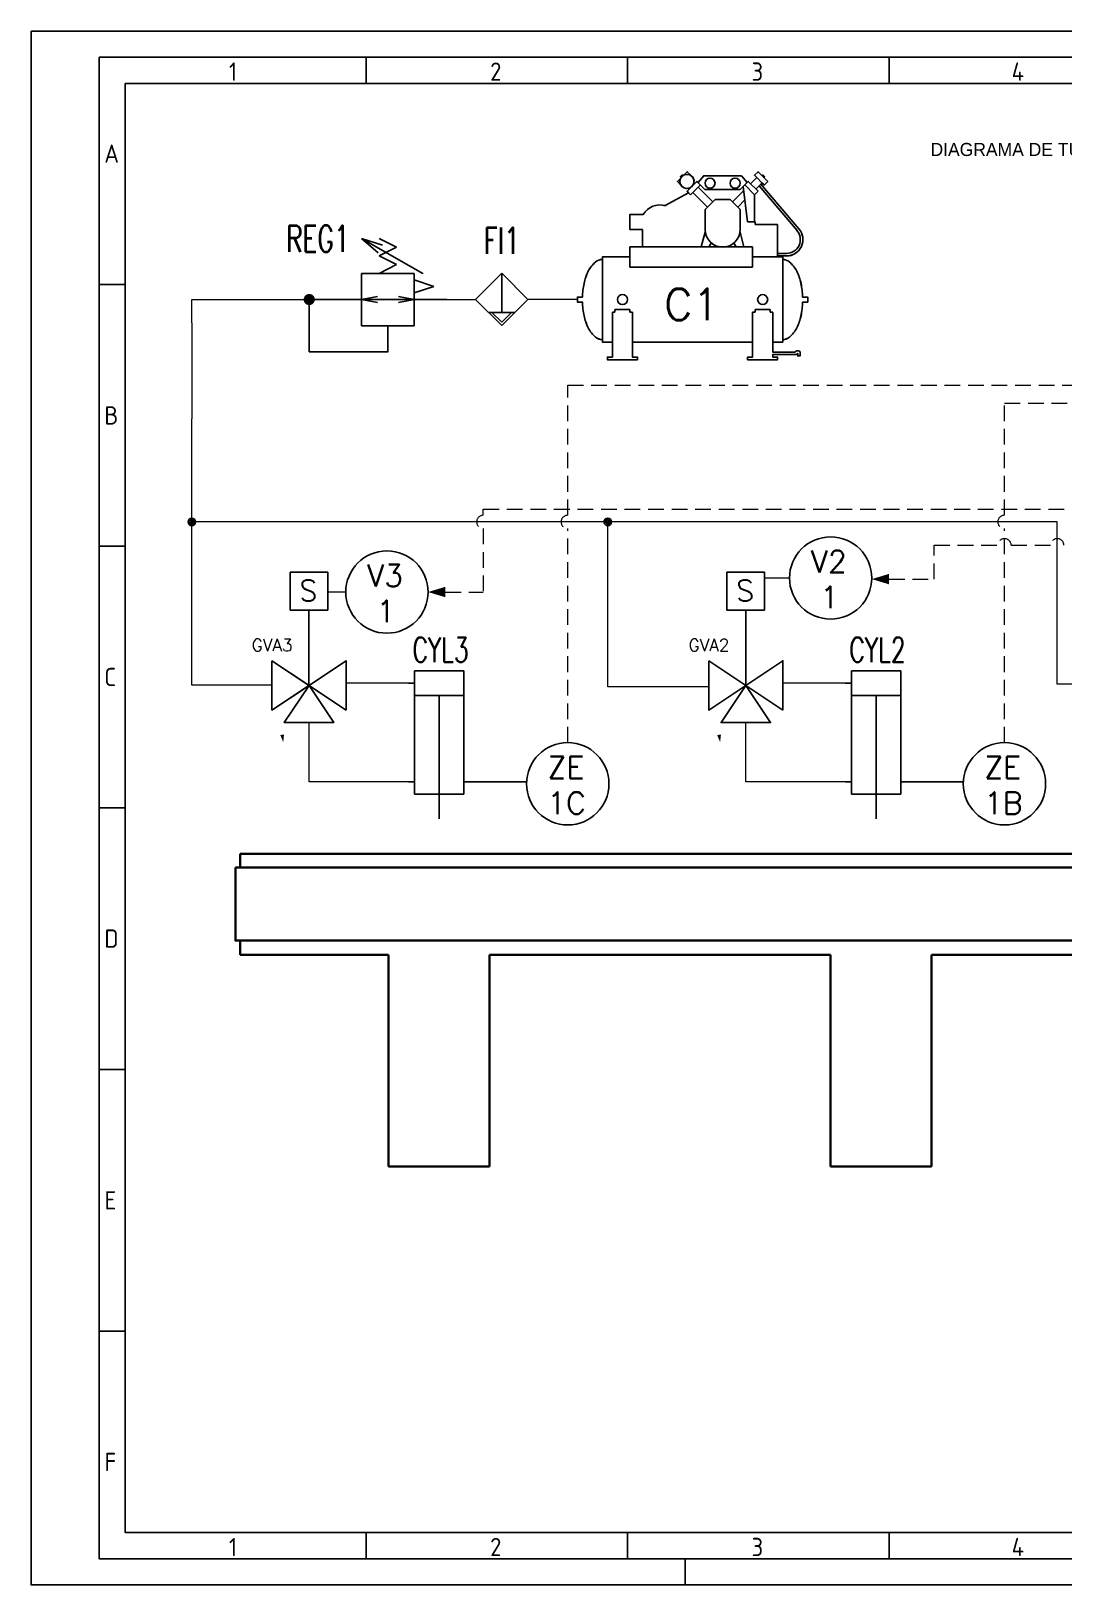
# Model space of a CAD drawing. Header units: millimetres. Extents: x 0 to 420, y 0 to 297.
# Drawn here: x 0 to 197.4, y 0 to 297 of the extents above; entities that cross this region are included whole.
import ezdxf
from ezdxf.enums import TextEntityAlignment as Align

# ---------------------------------------------------------------- set-up
doc = ezdxf.new("R2010")
doc.units = ezdxf.units.MM
doc.header["$LTSCALE"] = 6
doc.linetypes.add('DASHED', pattern=[0.75, 0.5, -0.25])
for name, color, linetype in [('035', 5, 'Continuous'), ('07', 7, 'Continuous'), ('MISC', 2, 'Continuous'), ('RED_2.5mm^2', 1, 'Continuous'), ('SYMS', 7, 'Continuous'), ('TAGS', 51, 'Continuous')]:
    doc.layers.add(name, color=color, linetype=linetype)
for name, color, linetype, lineweight in [('SEÑAL ELECTRICA', 3, 'DASHED', 0), ('SEÑAL ELECTRICA OUT', 1, 'DASHED', 0), ('SEÑAL NEUMATICA', 5, 'Pneumatic Binary', 5)]:
    doc.layers.add(name, color=color, linetype=linetype, lineweight=lineweight)
doc.styles.add('ISO Proportional', font='isocp.shx')
doc.styles.add('WD', font='romans.shx')
doc.linetypes.add('Pneumatic Binary', pattern='A,0.25,[130,ltypeshp.shx,S=0.1,R=-45,X=0,Y=0],0.04,[130,ltypeshp.shx,S=0.1,R=55,X=0,Y=0],0.04,[130,ltypeshp.shx,S=0.1,R=-45,X=0,Y=0],1', length=1.33)
doc.linetypes.add('Pneumatic Signal', pattern='A,0.25,[130,ltypeshp.shx,S=0.1,R=-30,X=0,Y=0],0.04,[130,ltypeshp.shx,S=0.1,R=-30,X=0,Y=0],1', length=1.29)

# ---------------------------------------------------------------- blocks, each defined once
blk = doc.blocks.new('DIN_border_a3')
at = {"layer": '035'}
for p, q in [((64, 292), (64, 287)), ((114, 292), (114, 287)), ((164, 292), (164, 287)), ((17.97, 248.58), (12.98, 248.58)), ((17.98, 198.54), (13, 198.54)), ((17.98, 148.54), (13, 148.54)), ((17.98, 98.54), (13, 98.54)), ((18, 48.5), (13.02, 48.5)), ((64, 10), (64, 5)), ((114, 10), (114, 5)), ((164, 10), (164, 5)), ((125, 0), (125, 5))]:
    blk.add_line(p, q, dxfattribs=at)
for points in [[(0, 297), (420, 297), (420, 0), (0, 0)], [(18, 287), (410, 287), (410, 10), (18, 10)]]:
    blk.add_lwpolyline(points, close=True, dxfattribs=at)
at = {"layer": '07'}
blk.add_lwpolyline([(13, 292), (415, 292), (415, 5), (13, 5)], close=True, dxfattribs=at)
at = {"layer": '035', "style": 'ISO Proportional'}
for s, p in [('1', (37.81, 287.5)), ('2', (87.73, 287.5)), ('3', (137.68, 287.5)), ('4', (187.38, 287.5)), ('A', (13.98, 271.83)), ('B', (14, 221.79)), ('C', (14, 171.79)), ('D', (14, 121.79)), ('E', (14.02, 71.75)), ('F', (14.02, 21.75)), ('1', (37.81, 5.5)), ('2', (87.73, 5.5)), ('3', (137.68, 5.5)), ('4', (187.38, 5.5))]:
    blk.add_text(s, height=3.5, dxfattribs=at).set_placement(p)
blk = doc.blocks.new('VGVA1_3WAY_VALVE1')
at = {"ltscale": 3.2258}
for p, q in [((-0.25, 0.375), (0.25, -0.375)), ((-0.25, -0.375), (0.25, 0.375)), ((0.25, 0.375), (-0.25, 0.375)), ((0.375, 0.25), (0, 0)), ((0.375, 0.25), (0.375, -0.25)), ((0.375, -0.25), (0, 0)), ((0.25, -0.375), (-0.25, -0.375))]:
    blk.add_line(p, q, dxfattribs=at)
at = {"ltscale": 25.4, "flags": 128}
for points in [[(0.25, 0.375), (0, 0), (-0.25, 0.375)], [(0, 0), (0.375, 0.25), (0.375, -0.25)], [(-0.25, -0.375), (0, 0), (0.25, -0.375)]]:
    blk.add_lwpolyline(points, close=True, dxfattribs=at)
at = {"style": 'WD', "flags": 1}
for tag, p in [('INST', (-0.349, 0.777)), ('LOC', (-0.349, 0.581)), ('TAG1', (-0.349, 0.375))]:
    blk.add_attdef(tag, text='', height=0.125, dxfattribs=at).set_placement(p, align=Align.RIGHT)
at = {"style": 'WD'}
for tag, p, height in [('X2TERM04', (0, 0.375), 0.005), ('TERM04', (0.02, 0.388), 0.0625), ('X4TERM03', (0, 0), 0.005), ('X1TERM02', (0.375, 0), 0.005), ('TERM02', (0.406, 0.036), 0.0625), ('RATING1', (0.395, -0.159), 0.125), ('DESC1', (0.395, -0.375), 0.125), ('X8TERM01', (0, -0.375), 0.005), ('TERM01', (0.029, -0.455), 0.0625), ('DESC2', (0.395, -0.559), 0.125), ('DESC3', (0.395, -0.749), 0.125), ('WDTAGALT', (0.395, -0.935), 0.125)]:
    blk.add_attdef(tag, p, '', height=height, dxfattribs=at)
blk.add_attdef('XREF', text='', height=0.0625, rotation=0.0625, dxfattribs=at).set_placement((0.507, 0.365), align=Align.TOP_CENTER)
blk.add_attdef('TERM03', text='', height=0.0625, dxfattribs=at).set_placement((-0.085, 0.02), align=Align.RIGHT)
at = {"style": 'WD', "flags": 1}
for tag, p in [('FAMILY', (-0.284, -0.163)), ('WDTYPE', (-0.277, -0.103)), ('CAT', (-0.284, -0.207)), ('MFG', (-0.283, -0.238)), ('ASSYCODE', (-0.254, -0.268))]:
    blk.add_attdef(tag, text='', height=0.01, dxfattribs=at).set_placement(p, align=Align.CENTER)
blk = doc.blocks.new('VAC1_SOLENOID')
for p, q in [((-0.75, -0.125), (-0.75, 0.125)), ((-0.75, 0.125), (-0.5, 0.125)), ((-0.5, -0.125), (-0.5, 0.125)), ((-0.5, -0.125), (-0.75, -0.125))]:
    blk.add_line(p, q)
at = {"ltscale": 3.2258}
blk.add_line((0, 0), (-0.5, 0), dxfattribs=at)
at = {"style": 'WD'}
for tag, height, p in [('INST', 0.125, (-0.84, 0.553)), ('LOC', 0.125, (-0.835, 0.368)), ('TAG1', 0.125, (-0.835, 0.17)), ('TERM03', 0.0625, (-0.769, 0.009))]:
    blk.add_attdef(tag, text='', height=height, dxfattribs=at).set_placement(p, align=Align.RIGHT)
for tag, p, height in [('TERM02', (-0.628, 0.134), 0.0625), ('X2TERM02', (-0.625, 0.125), 0.005), ('X4TERM03', (-0.75, 0), 0.005), ('DESC1', (-0.431, -0.209), 0.125), ('X8TERM01', (-0.625, -0.125), 0.005), ('TERM01', (-0.624, -0.201), 0.0625), ('DESC2', (-0.431, -0.393), 0.125), ('DESC3', (-0.431, -0.583), 0.125), ('RATING1', (-0.431, -0.761), 0.125), ('WDTAGALT', (-0.421, -0.949), 0.125)]:
    blk.add_attdef(tag, p, '', height=height, dxfattribs=at)
blk.add_attdef('XREF', text='', height=0.0625, rotation=0.0625, dxfattribs=at).set_placement((-0.999, 0.095), align=Align.TOP_CENTER)
blk.add_attdef('TEXT', text='', height=0.0625, dxfattribs=at).set_placement((-0.624, -0.004), align=Align.MIDDLE_CENTER)
at = {"style": 'WD', "flags": 1}
for tag, p in [('WDTYPE', (-0.828, -0.053)), ('FAMILY', (-0.831, -0.09)), ('CAT', (-0.831, -0.134)), ('MFG', (-0.829, -0.166)), ('ASSYCODE', (-0.801, -0.195))]:
    blk.add_attdef(tag, text='', height=0.01, dxfattribs=at).set_placement(p, align=Align.CENTER)
blk = doc.blocks.new('VCY1_CYL_RETRACT')
for p, q in [((0.5625, 0.2812), (-0.0625, 0.2812)), ((-0.0625, 0.2812), (-0.0625, 0.0312)), ((0.0625, 0.2812), (0.0625, 0.0312)), ((0.5625, 0.0312), (0.5625, 0.2812)), ((0.0625, 0.1562), (0.6875, 0.1562)), ((-0.0625, 0.0312), (0.5625, 0.0312)), ((0, 0.0312), (0, 0)), ((0.5, 0.0312), (0.5, 0))]:
    blk.add_line(p, q)
at = {"style": 'WD', "width": 0.7}
for tag, p in [('INST', (0.25, 0.6562)), ('LOC', (0.25, 0.5)), ('TAG1', (0.25, 0.3438))]:
    blk.add_attdef(tag, text='', height=0.125, dxfattribs=at).set_placement(p, align=Align.CENTER)
for tag, p in [('DESC1', (-0.125, 0.1562)), ('DESC2', (-0.125, 0)), ('DESC3', (-0.125, -0.1562)), ('WDTAGALT', (-0.125, -0.3125))]:
    blk.add_attdef(tag, text='', height=0.125, dxfattribs=at).set_placement(p, align=Align.RIGHT)
at = {"style": 'WD'}
for tag, p, height, flags in [('WDBLKNAM', (0.3428, 0.2812), 0.01, 9), ('FAMILY', (0.3497, 0.2685), 0.01, 9), ('X8TERM01', (0, 0), 0.005, 1), ('WDTYPE', (0.0625, 0.0625), 0.01, 1), ('X8TERM02', (0.5, 0), 0.005, 1)]:
    blk.add_attdef(tag, p, '', height=height, dxfattribs=dict(at, flags=flags))
blk.add_attdef('XREF', (0.6562, 0.2188), '', height=0.0625, dxfattribs=at)
at = {"linetype": 'Continuous', "style": 'WD', "flags": 9}
for tag, p in [('ASSYCODE', (0.375, 0.1875)), ('MFG', (0.3728, 0.2049)), ('CAT', (0.3748, 0.2243))]:
    blk.add_attdef(tag, text='', height=0.01, dxfattribs=at).set_placement(p, align=Align.CENTER)
at = {"style": 'WD', "width": 0.7}
for tag, p, height in [('RATING1', (0.6875, 0), 0.125), ('TERM01', (0.0312, -0.0938), 0.0625), ('TERM02', (0.5312, -0.0938), 0.0625)]:
    blk.add_attdef(tag, p, '', height=height, dxfattribs=at)
blk = doc.blocks.new('VC1_AIR_COMPRESSOR')
at = {"ltscale": 3.2258}
for p, q in [((-0.031, -0.063), (-0.031, 0)), ((-0.031, 0), (0.032, 0)), ((0.032, 0), (0.032, -0.063)), ((0.532, -0.313), (-0.531, -0.313)), ((-0.531, -0.313), (-0.531, -0.656)), ((0.532, -0.438), (0.532, -0.313)), ((0.751, -0.375), (0.719, -0.375)), ((0.719, -0.375), (0.719, -0.438)), ((0.751, -0.75), (0.751, -0.375)), ((0.157, -0.469), (0.126, -0.469)), ((0.126, -0.469), (0.126, -0.656)), ((0.719, -0.438), (0.157, -0.438)), ((0.157, -0.438), (0.157, -0.469)), ((-0.874, -0.656), (-1.062, -0.656)), ((-1.062, -0.656), (-1.062, -0.822)), ((-0.874, -0.813), (-0.874, -0.656)), ((-0.406, -0.656), (-0.656, -0.656)), ((-0.656, -0.656), (-0.656, -2.188)), ((-0.406, -2.188), (-0.406, -0.656)), ((0.126, -0.656), (0.157, -0.656)), ((0.157, -0.656), (0.157, -0.688)), ((0.157, -0.688), (0.719, -0.688)), ((0.532, -2.188), (0.532, -0.688)), ((0.719, -0.688), (0.719, -0.75)), ((0.719, -0.75), (0.751, -0.75)), ((-0.656, -0.813), (-0.874, -0.813)), ((-1.172, -1.098), (-1.333, -1.388)), ((-1.553, -1.328), (-1.596, -1.371)), ((-1.534, -1.287), (-1.556, -1.309)), ((-1.556, -1.309), (-1.545, -1.32)), ((-1.523, -1.298), (-1.534, -1.287)), ((-1.473, -1.248), (-1.516, -1.291)), ((-1.428, -1.292), (-1.473, -1.248)), ((-1.43, -1.293), (-1.428, -1.292)), ((-1.596, -1.371), (-1.551, -1.415)), ((-1.551, -1.415), (-1.55, -1.414)), ((-1.546, -1.578), (-1.46, -1.506)), ((-1.474, -1.492), (-1.351, -1.369)), ((-1.374, -1.592), (-1.474, -1.492)), ((-1.446, -1.464), (-1.455, -1.454)), ((-1.307, -1.413), (-1.43, -1.536)), ((-1.22, -1.689), (-1.402, -1.508)), ((-1.379, -1.397), (-1.389, -1.388)), ((-1.351, -1.369), (-1.307, -1.413)), ((-1.154, -1.623), (-1.335, -1.442)), ((-0.843, -1.594), (-0.656, -1.547)), ((-1.546, -2.047), (-1.546, -1.578)), ((-1.374, -2.033), (-1.374, -1.592)), ((-1.124, -1.594), (-1.249, -1.719)), ((-1.249, -1.719), (-1.249, -1.906)), ((-0.874, -1.594), (-1.124, -1.594)), ((-0.703, -1.672), (-0.656, -1.641)), ((-1.22, -1.936), (-1.361, -2.077)), ((-1.249, -1.906), (-1.124, -2.031)), ((-1.46, -2.119), (-1.546, -2.047)), ((-1.474, -2.133), (-1.374, -2.033)), ((-1.351, -2.256), (-1.474, -2.133)), ((-1.43, -2.089), (-1.307, -2.212)), ((-0.968, -2.125), (-1.412, -2.071)), ((-1.154, -2.002), (-1.243, -2.091)), ((-1.124, -2.031), (-0.874, -2.031)), ((-0.968, -2.219), (-0.968, -2.125)), ((-0.843, -2.031), (-0.656, -2.078)), ((-0.703, -1.953), (-0.656, -1.984)), ((0.751, -2.125), (0.719, -2.125)), ((0.719, -2.125), (0.719, -2.188)), ((-1.596, -2.255), (-1.551, -2.21)), ((-1.473, -2.377), (-1.596, -2.255)), ((-1.556, -2.316), (-1.545, -2.305)), ((-1.534, -2.338), (-1.556, -2.316)), ((-1.551, -2.21), (-1.428, -2.333)), ((-1.523, -2.327), (-1.534, -2.338)), ((-1.446, -2.161), (-1.523, -2.239)), ((-1.379, -2.228), (-1.457, -2.305)), ((-1.442, -2.29), (-0.883, -2.766)), ((-1.42, -2.268), (-0.862, -2.742)), ((-1.307, -2.212), (-1.351, -2.256)), ((-1.307, -2.212), (-0.968, -2.212)), ((-0.937, -2.219), (-0.968, -2.219)), ((-0.937, -2.5), (-0.937, -2.219)), ((-0.656, -2.188), (-0.406, -2.188)), ((-0.531, -2.188), (-0.531, -2.563)), ((0.157, -2.219), (0.126, -2.219)), ((0.126, -2.219), (0.126, -2.406)), ((0.719, -2.188), (0.157, -2.188)), ((0.157, -2.188), (0.157, -2.219)), ((-1.428, -2.333), (-1.473, -2.377)), ((-0.531, -2.5), (-0.937, -2.5)), ((-0.575, -2.609), (-0.575, -2.5)), ((-0.544, -2.609), (-0.544, -2.5)), ((0.126, -2.406), (0.157, -2.406)), ((0.157, -2.406), (0.157, -2.438)), ((0.157, -2.438), (0.657, -2.438)), ((0.532, -2.563), (0.532, -2.438)), ((0.657, -2.438), (0.657, -2.719)), ((0.688, -2.734), (0.688, -2.438)), ((0.688, -2.438), (0.719, -2.438)), ((0.719, -2.438), (0.719, -2.5)), ((0.719, -2.5), (0.751, -2.5)), ((-0.531, -2.563), (0.532, -2.563)), ((-0.031, -2.812), (-0.031, -2.875)), ((-0.031, -2.875), (0.032, -2.875)), ((0.032, -2.875), (0.032, -2.812)), ((0.657, -2.781), (0.704, -2.781)), ((0.672, -2.75), (0.688, -2.734)), ((0.704, -2.75), (0.672, -2.75)), ((0.704, -2.781), (0.704, -2.75))]:
    blk.add_line(p, q, dxfattribs=at)
at = {"ltscale": 25.4, "flags": 128}
blk.add_lwpolyline([(-0.202, -0.083, 0.064948), (-0.353, -0.136, 0.104203), (-0.469, -0.228, 0.174705), (-0.499, -0.313), (-0.531, -0.313), (-0.531, -0.656), (-0.656, -0.656), (-0.656, -0.813), (-0.874, -0.813), (-0.874, -0.656), (-1.062, -0.656), (-1.062, -0.822, 0.339438), (-1.172, -1.098), (-1.333, -1.388), (-1.351, -1.369), (-1.379, -1.397), (-1.389, -1.388, 0.324447), (-1.43, -1.293), (-1.428, -1.292), (-1.473, -1.248), (-1.523, -1.298), (-1.534, -1.287), (-1.556, -1.309), (-1.545, -1.32), (-1.596, -1.371), (-1.551, -1.415), (-1.55, -1.414, 0.324447), (-1.455, -1.454), (-1.446, -1.464), (-1.474, -1.492), (-1.46, -1.506), (-1.546, -1.578), (-1.546, -2.047), (-1.46, -2.119), (-1.474, -2.133), (-1.446, -2.161), (-1.523, -2.239), (-1.551, -2.21), (-1.596, -2.255), (-1.545, -2.305), (-1.556, -2.316), (-1.534, -2.338), (-1.523, -2.327), (-1.473, -2.377), (-1.428, -2.333), (-1.457, -2.305), (-1.442, -2.29), (-0.883, -2.766, 0.639378), (-0.544, -2.609), (-0.544, -2.5), (-0.531, -2.5), (-0.531, -2.563), (-0.499, -2.563, 0.174705), (-0.469, -2.647, 0.104203), (-0.353, -2.739, 0.064948), (-0.202, -2.792, 0.043245), (-0.031, -2.812), (-0.031, -2.875), (0.032, -2.875), (0.032, -2.812, 0.043245), (0.203, -2.792, 0.064948), (0.354, -2.739, 0.104203), (0.47, -2.647, 0.174705), (0.501, -2.563), (0.532, -2.563), (0.532, -2.438), (0.657, -2.438), (0.657, -2.719, 0.168649), (0.651, -2.721, 0.105215), (0.645, -2.728, 0.067398), (0.642, -2.737, 0.053549), (0.64, -2.75, 0.053549), (0.642, -2.763, 0.067398), (0.645, -2.772, 0.105215), (0.651, -2.779, 0.168649), (0.657, -2.781), (0.704, -2.781), (0.704, -2.75), (0.672, -2.75), (0.688, -2.734), (0.688, -2.438), (0.719, -2.438), (0.719, -2.5), (0.751, -2.5), (0.751, -2.125), (0.719, -2.125), (0.719, -2.188), (0.532, -2.188), (0.532, -0.688), (0.719, -0.688), (0.719, -0.75), (0.751, -0.75), (0.751, -0.375), (0.719, -0.375), (0.719, -0.438), (0.532, -0.438), (0.532, -0.313), (0.501, -0.313, 0.174705), (0.47, -0.228, 0.104203), (0.354, -0.136, 0.064948), (0.203, -0.083, 0.043245), (0.032, -0.063), (0.032, 0), (-0.031, 0), (-0.031, -0.063, 0.043245)], format="xyb", close=True, dxfattribs=at)
at = {"ltscale": 3.2258}
for centre, radius in [((0.001, -0.563), 0.0625), ((-1.475, -1.368), 0.0879), ((-1.453, -1.656), 0.0625), ((-1.453, -1.969), 0.0625), ((0.001, -2.313), 0.0625)]:
    blk.add_circle(centre, radius, dxfattribs=at)
for centre, radius, start, end in [((-0.192, -0.457), 0.359, 116.5651, 140.3607), ((-0.076, -0.69), 0.619, 101.7009, 116.5651), ((0.001, -1.06), 0.997, 91.796, 101.7009), ((0.001, -1.06), 0.997, 78.2991, 88.204), ((0.077, -0.69), 0.619, 63.4349, 78.2991), ((0.194, -0.457), 0.359, 39.6393, 63.4349), ((-0.367, -0.313), 0.133, 140.3607, 180), ((0.368, -0.313), 0.133, 0, 39.6393), ((-0.937, -1.031), 0.244, 120.807, 195.8036), ((-0.874, -1.813), 0.219, 270, 90), ((-0.749, -2.609), 0.206, 229.6241, 0), ((-0.749, -2.609), 0.174, 229.6241, 360), ((-0.367, -2.563), 0.133, 180, 219.6393), ((-0.192, -2.418), 0.359, 219.6393, 243.4349), ((0.194, -2.418), 0.359, 296.5651, 320.3607), ((0.368, -2.563), 0.133, 320.3607, 0), ((-0.076, -2.185), 0.619, 243.4349, 258.2991), ((0.001, -1.815), 0.997, 258.2991, 268.204), ((0.001, -1.815), 0.997, 271.796, 281.7009), ((0.077, -2.185), 0.619, 281.7009, 296.5651), ((0.7, -2.75), 0.0594, 167.7393, 180), ((0.7, -2.75), 0.0594, 180, 192.2607), ((0.679, -2.745), 0.0376, 152.3162, 167.7393), ((0.679, -2.755), 0.0376, 192.2607, 207.6838), ((0.665, -2.738), 0.0225, 128.2912, 152.3162), ((0.665, -2.762), 0.0225, 207.6838, 231.7088), ((0.657, -2.728), 0.00906, 90, 128.2912), ((0.657, -2.772), 0.00906, 231.7088, 270)]:
    blk.add_arc(centre, radius, start, end, dxfattribs=at)
at = {"style": 'WD'}
for tag, p, height in [('X2TERM02', (0, 0), 0.005), ('TERM02', (0.005, 0.003), 0.0625), ('RATING1', (0.639, -1.128), 0.125), ('DESC1', (0.639, -1.344), 0.125), ('DESC2', (0.639, -1.528), 0.125), ('DESC3', (0.639, -1.718), 0.125), ('WDTAGALT', (0.657, -1.903), 0.125), ('X8TERM01', (0.001, -2.875), 0.005), ('TERM01', (0.006, -2.946), 0.0625)]:
    blk.add_attdef(tag, p, '', height=height, dxfattribs=at)
blk.add_attdef('XREF', (0.599, -0.224), '', height=0.0625, rotation=0.0625, dxfattribs=at)
for tag, p in [('LOC', (0.054, -1.461)), ('INST', (0.078, -1.3)), ('TAG1', (0.072, -1.67))]:
    blk.add_attdef(tag, text='', height=0.125, dxfattribs=at).set_placement(p, align=Align.CENTER)
at = {"style": 'WD', "flags": 1}
for tag, p in [('WDTYPE', (0.262, -2.143)), ('FAMILY', (0.396, -2.039)), ('CAT', (0.393, -2.07)), ('MFG', (0.395, -2.106)), ('ASSYCODE', (0.423, -2.141))]:
    blk.add_attdef(tag, text='', height=0.01, dxfattribs=at).set_placement(p, align=Align.CENTER)
blk = doc.blocks.new('HVL1_AIR_PRESS_REG')
for p, q in [((0.2395, 0.2507), (0.323, 0.2922)), ((0.323, 0.2086), (0.2395, 0.2507)), ((0.4066, 0.2922), (0.3077, 0.2591)), ((0.4066, 0.2922), (0.3279, 0.2238)), ((0.2395, 0.1671), (0.323, 0.2086)), ((0.323, 0.125), (0.2395, 0.1671)), ((0.1562, 0.0938), (0.0625, 0.0625)), ((0.4066, 0.125), (0.1559, 0.125)), ((0.1559, 0.125), (0.1559, -0.125)), ((0.1559, 0.1016), (0.1559, 0.018)), ((0.4066, -0.125), (0.4066, 0.125)), ((0, 0), (0.1671, 0)), ((0.0625, 0.0625), (0.1562, 0.0312)), ((0.1559, 0), (0.2309, 0.0149)), ((0.1559, 0), (0.2309, -0.0149)), ((0.4066, 0), (0.3316, 0.0149)), ((0.4066, 0), (0.3316, -0.0149)), ((0.4062, 0), (0.6569, 0)), ((0.1559, -0.125), (0.4066, -0.125))]:
    blk.add_line(p, q)
at = {"linetype": 'DASHED'}
for p, q in [((0.6569, -0.2507), (0.6569, 0)), ((0.2809, -0.125), (0.2809, -0.2507)), ((0.2806, -0.2507), (0.6569, -0.2507))]:
    blk.add_line(p, q, dxfattribs=at)
for points in [[(0.4066, 0.2922), (0.1138, 0.125), (0.1138, 0.125)], [(0.4066, 0), (0.1559, 0), (0.1559, 0)]]:
    blk.add_lwpolyline(points)
at = {"const_width": 0.0267}
blk.add_lwpolyline([(0.6436, 0, 1), (0.6703, 0, 1)], format="xyb", close=True, dxfattribs=at)
at = {"style": 'WD', "width": 0.7}
for tag, p, height in [('DESC1', (0.5, 0.6562), 0.125), ('DESC2', (0.5, 0.5), 0.125), ('DESC3', (0.5, 0.3438), 0.125), ('WDTAGALT', (0.5, 0.1875), 0.125), ('TERM02', (0.6562, 0.0312), 0.0625)]:
    blk.add_attdef(tag, p, '', height=height, dxfattribs=at)
for tag, height, p in [('INST', 0.125, (0.0938, 0.5312)), ('LOC', 0.125, (0.0938, 0.375)), ('TAG1', 0.125, (0.0938, 0.2188)), ('TERM01', 0.0625, (0.0312, 0.0312)), ('RATING1', 0.125, (0.1562, -0.3125))]:
    blk.add_attdef(tag, text='', height=height, dxfattribs=at).set_placement(p, align=Align.RIGHT)
at = {"style": 'WD'}
for tag, p, height, flags in [('X4TERM01', (0, 0), 0.005, 1), ('WDTYPE', (0.0625, 0.0625), 0.01, 1), ('X1TERM02', (0.6684, 0), 0.005, 1), ('WDBLKNAM', (0.499, -0.0625), 0.01, 9), ('FAMILY', (0.5, -0.0938), 0.01, 9)]:
    blk.add_attdef(tag, p, '', height=height, dxfattribs=dict(at, flags=flags))
at = {"linetype": 'Continuous', "style": 'WD', "flags": 9}
for tag, p in [('CAT', (0.5, -0.125)), ('MFG', (0.5, -0.1562)), ('ASSYCODE', (0.5, -0.1875))]:
    blk.add_attdef(tag, p, '', height=0.01, dxfattribs=at)
at = {"style": 'WD'}
blk.add_attdef('XREF', (0.7188, -0.1875), '', height=0.0625, dxfattribs=at)
blk = doc.blocks.new('HFL1_AIR_FILT')
for p, q in [((0.125, 0.125), (0, 0)), ((0.25, 0), (0.125, 0.125)), ((0, 0), (0.125, -0.125)), ((0.0625, -0.0625), (0.1875, -0.0625)), ((0.078, -0.0625), (0.125, -0.109)), ((0.125, -0.125), (0.25, 0)), ((0.125, -0.109), (0.1715, -0.0625))]:
    blk.add_line(p, q)
at = {"linetype": 'DASHED'}
blk.add_line((0.125, 0.125), (0.125, -0.0625), dxfattribs=at)
at = {"style": 'WD', "width": 0.7}
for tag, p in [('INST', (0.1194, 0.531)), ('LOC', (0.1194, 0.3747)), ('TAG1', (0.125, 0.2188)), ('DESC1', (0.125, -0.3125)), ('DESC2', (0.1396, -0.4688)), ('DESC3', (0.1396, -0.625)), ('WDTAGALT', (0.1396, -0.7812))]:
    blk.add_attdef(tag, text='', height=0.125, dxfattribs=at).set_placement(p, align=Align.CENTER)
blk.add_attdef('TERM01', text='', height=0.0625, dxfattribs=at).set_placement((0, 0.0312), align=Align.RIGHT)
for tag, p, height in [('TERM02', (0.25, 0.0312), 0.0625), ('RATING1', (0.2812, -0.1562), 0.125)]:
    blk.add_attdef(tag, p, '', height=height, dxfattribs=at)
at = {"style": 'WD'}
for tag, p, height, flags in [('X4TERM01', (0, 0), 0.005, 1), ('WDTYPE', (0.0625, 0.0625), 0.01, 1), ('WDBLKNAM', (0.124, 0.0625), 0.01, 9), ('FAMILY', (0.125, 0.0312), 0.01, 9), ('X1TERM02', (0.25, 0), 0.005, 1)]:
    blk.add_attdef(tag, p, '', height=height, dxfattribs=dict(at, flags=flags))
blk.add_attdef('XREF', text='', height=0.0625, dxfattribs=at).set_placement((0, -0.125), align=Align.RIGHT)
at = {"linetype": 'Continuous', "style": 'WD', "flags": 9}
for tag, p in [('ASSYCODE', (0.1503, -0.0497)), ('MFG', (0.1481, -0.0324)), ('CAT', (0.1501, -0.0129))]:
    blk.add_attdef(tag, text='', height=0.01, dxfattribs=at).set_placement(p, align=Align.CENTER)
blk = doc.blocks.new('WDDOT')
for radius in [0.72, 0.449, 0.223]:
    blk.add_circle((0, 0), radius)
blk = doc.blocks.new('HIN1_FIELD_MOUNT')
at = {"ltscale": 3.2258}
blk.add_circle((0, 0), 0.5, dxfattribs=at)
at = {"style": 'WD', "width": 0.7}
for tag, height, p in [('INST', 0.125, (-0.454, 0.471)), ('LOC', 0.125, (-0.454, 0.309)), ('TERM01', 0.0625, (-0.524, 0.018))]:
    blk.add_attdef(tag, text='', height=height, dxfattribs=at).set_placement(p, align=Align.RIGHT)
for tag, p, height in [('TERM04', (0.021, 0.531), 0.0625), ('X2TERM04', (0, 0.5), 0.005), ('X4TERM01', (-0.5, 0), 0.005), ('X1TERM03', (0.5, 0), 0.005), ('TERM03', (0.522, 0.018), 0.0625), ('RATING1', (0.513, -0.159), 0.125), ('DESC1', (0.513, -0.318), 0.125), ('X8TERM02', (0, -0.5), 0.005), ('TERM02', (0.023, -0.581), 0.0625), ('DESC2', (0.513, -0.508), 0.125), ('DESC3', (0.513, -0.688), 0.125), ('WDTAGALT', (0.513, -0.863), 0.125)]:
    blk.add_attdef(tag, p, '', height=height, dxfattribs=at)
blk.add_attdef('XREF', text='', height=0.0625, rotation=0.0625, dxfattribs=at).set_placement((0.546, 0.412), align=Align.TOP_CENTER)
for tag, p in [('TAG1_PART1', (0, 0.147)), ('TAG1_PART2', (0, -0.26))]:
    blk.add_attdef(tag, text='', height=0.125, dxfattribs=at).set_placement(p, align=Align.CENTER)
at = {"style": 'WD', "width": 0.7, "flags": 1}
for tag, p in [('WDTYPE', (-0.535, -0.17)), ('CAT', (-0.546, -0.253)), ('MFG', (-0.544, -0.28)), ('FAMILY', (-0.537, -0.223)), ('ASSYCODE', (-0.525, -0.306))]:
    blk.add_attdef(tag, text='', height=0.01, dxfattribs=at).set_placement(p, align=Align.CENTER)

msp = doc.modelspace()

# ---------------------------------------------------------------- linework, layer by layer
at = {"lineweight": 20}
for p, q in [((144.93, 192.46), (140.18, 192.46)), ((60.14, 189.78), (56.69, 189.78))]:
    msp.add_line(p, q, dxfattribs=at)
for p, q in [((94.69, 153.49), (82.62, 153.52)), ((178.14, 153.49), (166.11, 153.52))]:
    msp.add_line(p, q)
at = {"linetype": 'ByBlock', "lineweight": 30}
for p, q in [((39.95, 139.72), (369.23, 139.72)), ((39.95, 137.11), (39.95, 139.72)), ((39.95, 120.45), (39.95, 123.16)), ((68.3, 120.45), (39.95, 120.45)), ((68.3, 120.45), (68.3, 80)), ((152.73, 120.45), (87.6, 120.45)), ((87.6, 80), (87.6, 120.45)), ((152.73, 120.45), (152.73, 80)), ((238.37, 120.45), (172.03, 120.45)), ((172.03, 80), (172.03, 120.45)), ((68.3, 80), (87.6, 80)), ((152.73, 80), (172.03, 80))]:
    msp.add_line(p, q, dxfattribs=at)
at = {"color": 1, "lineweight": 20}
for points in [[(163.95, 192.25, 2, 0, 0), (160.66, 192.25, 0, 0, 0)], [(79.16, 189.78, 2, 0, 0), (75.87, 189.78, 0, 0, 0)]]:
    msp.add_lwpolyline(points, format="xyseb", dxfattribs=at)
for points in [[(56.46, 178.42, 0, 0, 0), (61.1, 178.41, 0.721, 0, 0), (62.64, 178.41, 0, 0, 0)], [(139.95, 178.42, 0, 0, 0), (144.59, 178.41, 0.721, 0, 0), (146.12, 178.41, 0, 0, 0)], [(43.36, 165.86, 0, 0, -0.415908), (47.98, 162.5, 0.721, 0, 0), (48.18, 161.08, 0, 0, 0)], [(126.84, 165.86, 0, 0, -0.415908), (131.47, 162.5, 0.721, 0, 0), (131.67, 161.08, 0, 0, 0)], [(34.27, 123.28, 0, 0, 0), (34.27, 112.33, 1.7, 0, 0), (34.26, 108.71, 0, 0, 0)]]:
    msp.add_lwpolyline(points, format="xyseb")
at = {"linetype": 'ByBlock', "lineweight": 30}
msp.add_lwpolyline([(39.04, 137.11), (370.07, 137.11), (370.07, 123.16), (39.04, 123.16)], close=True, dxfattribs=at)
at = {"layer": 'RED_2.5mm^2'}
msp.add_line((46.01, 171.93), (46.01, 172), dxfattribs=at)
at = {"layer": 'SEÑAL ELECTRICA', "lineweight": 20}
for p, q in [((102.55, 204.46), (102.55, 229.29)), ((102.55, 229.29), (263.19, 229.29)), ((186.01, 204.46), (186.01, 225.87)), ((186.01, 225.87), (266.74, 225.87)), ((102.55, 160.99), (102.55, 201.92)), ((186.01, 160.99), (186.01, 201.92))]:
    msp.add_line(p, q, dxfattribs=at)
for centre in [(102.55, 203.19), (186.01, 203.19)]:
    msp.add_arc(centre, 1.27, 90, 270, dxfattribs=at)
at = {"layer": 'SEÑAL ELECTRICA OUT', "lineweight": 20}
for p, q in [((86.42, 205.64), (269.18, 205.64)), ((86.42, 204.46), (86.42, 205.64)), ((86.42, 201.92), (86.42, 189.78)), ((172.56, 192.25), (172.56, 198.72)), ((172.56, 198.71), (184.74, 198.71)), ((187.28, 198.71), (194.82, 198.71)), ((163.95, 192.25), (172.56, 192.25)), ((79.16, 189.78), (86.42, 189.78))]:
    msp.add_line(p, q, dxfattribs=at)
for centre, start, end in [((86.42, 203.19), 90, 270), ((186.01, 198.71), 0, 180), ((196.09, 198.71), 0, 180)]:
    msp.add_arc(centre, 1.27, start, end, dxfattribs=at)
at = {"layer": 'SEÑAL NEUMATICA'}
for p, q in [((30.72, 241.22), (30.73, 245.71)), ((41.71, 245.69), (52.69, 245.69)), ((104.39, 245.7), (99.66, 245.7)), ((30.72, 241.22), (30.72, 222.9)), ((30.72, 172), (30.72, 222.9)), ((110.2, 203.19), (30.72, 203.19)), ((110.2, 171.69), (110.2, 203.19)), ((196.09, 203.19), (110.2, 203.19)), ((196.09, 172.2), (196.09, 203.19)), ((72.11, 172.33), (60.2, 172.33)), ((155.59, 172.33), (143.68, 172.33)), ((46.01, 172), (30.72, 172)), ((129.5, 171.69), (110.2, 171.69)), ((213.92, 172.2), (196.09, 172.2)), ((53.11, 153.47), (53.11, 164.84)), ((136.59, 153.47), (136.59, 164.84)), ((72.11, 153.47), (53.11, 153.47)), ((155.59, 153.47), (136.59, 153.47))]:
    msp.add_line(p, q, dxfattribs=at)
at = {"layer": 'SEÑAL NEUMATICA', "linetype": 'Pneumatic Signal'}
for p, q in [((30.73, 245.71), (41.71, 245.69)), ((79.43, 245.69), (84.93, 245.69)), ((99.66, 245.7), (94.93, 245.7))]:
    msp.add_line(p, q, dxfattribs=at)

# ---------------------------------------------------------------- block references
msp.add_blockref('DIN_border_a3', (0, 0))
at = {"layer": 'SYMS'}
ref = msp.add_blockref('VC1_AIR_COMPRESSOR', (104.39, 245.69), dxfattribs=dict(at, xscale=-15.30826710539875, yscale=15.30826710539875, zscale=15.30826710539875, rotation=90))
ref.add_attrib('TAG1', 'C1', dxfattribs={"layer": 'TAGS', "height": 6, "style": 'WD'}).set_placement((126.25, 241.75), align=Align.CENTER)
ref = msp.add_blockref('HVL1_AIR_PRESS_REG', (79.43, 245.69), dxfattribs=dict(at, xscale=-40, yscale=40, zscale=40))
ref.add_attrib('TAG1', 'REG1', dxfattribs={"layer": 'TAGS', "height": 5, "style": 'WD', "width": 0.7}).set_placement((60.86, 254.82), align=Align.RIGHT)
ref = msp.add_blockref('HFL1_AIR_FILT', (84.93, 245.7), dxfattribs=dict(at, xscale=40, yscale=40, zscale=40))
ref.add_attrib('TAG1', 'FI1', dxfattribs={"layer": 'TAGS', "height": 5, "style": 'WD', "width": 0.7}).set_placement((89.93, 254.45), align=Align.CENTER)
for p in [(30.72, 203.19), (110.2, 203.19)]:
    msp.add_blockref('WDDOT', p, dxfattribs=at)
ref = msp.add_blockref('HIN1_FIELD_MOUNT', (152.79, 192.46), dxfattribs=dict(at, xscale=15.73202331055199, yscale=15.73202331055199, zscale=15.73202331055199))
ref.add_attrib('TAG1_PART1', 'V2', dxfattribs={"layer": 'TAGS', "height": 4.2, "style": 'WD'}).set_placement((152.45, 193.5), align=Align.CENTER)
ref.add_attrib('TAG1_PART2', '1', dxfattribs={"layer": 'TAGS', "height": 4.2, "style": 'WD'}).set_placement((152.57, 186.68), align=Align.CENTER)
ref = msp.add_blockref('HIN1_FIELD_MOUNT', (68, 189.78), dxfattribs=dict(at, xscale=15.73202331055199, yscale=15.73202331055199, zscale=15.73202331055199))
ref.add_attrib('TAG1_PART1', 'V3', dxfattribs={"layer": 'TAGS', "height": 4.2, "style": 'WD'}).set_placement((67.66, 190.82), align=Align.CENTER)
ref.add_attrib('TAG1_PART2', '1', dxfattribs={"layer": 'TAGS', "height": 4.2, "style": 'WD'}).set_placement((67.78, 184), align=Align.CENTER)
ref = msp.add_blockref('VAC1_SOLENOID', (53.09, 171.93), dxfattribs=dict(at, xscale=28.83082913345933, yscale=28.83082913345933, zscale=28.83082913345933, rotation=270))
ref.add_attrib('TEXT', 'S', dxfattribs={"layer": 'MISC', "height": 4, "style": 'WD'}).set_placement((52.97, 190.06), align=Align.MIDDLE_CENTER)
ref = msp.add_blockref('VAC1_SOLENOID', (136.57, 171.93), dxfattribs=dict(at, xscale=28.83082913345933, yscale=28.83082913345933, zscale=28.83082913345933, rotation=270))
ref.add_attrib('TEXT', 'S', dxfattribs={"layer": 'MISC', "height": 4, "style": 'WD'}).set_placement((136.45, 190.06), align=Align.MIDDLE_CENTER)
ref = msp.add_blockref('VGVA1_3WAY_VALVE1', (53.11, 171.93), dxfattribs=dict(at, xscale=18.91666348168219, yscale=18.91666348168219, zscale=18.91666348168219, rotation=270))
ref.add_attrib('TAG1', 'GVA3', dxfattribs={"layer": 'TAGS', "height": 2.365, "style": 'WD'}).set_placement((49.97, 178.45), align=Align.RIGHT)
ref = msp.add_blockref('VCY1_CYL_RETRACT', (72.11, 172.33), dxfattribs=dict(at, xscale=37.71058877357584, yscale=37.71058877357584, zscale=37.71058877357584, rotation=270))
ref.add_attrib('TAG1', 'CYL3', dxfattribs={"layer": 'TAGS', "height": 4.714, "style": 'WD', "width": 0.7}).set_placement((78.25, 176.4), align=Align.CENTER)
ref = msp.add_blockref('VGVA1_3WAY_VALVE1', (136.59, 171.93), dxfattribs=dict(at, xscale=18.91666348168219, yscale=18.91666348168219, zscale=18.91666348168219, rotation=270))
ref.add_attrib('TAG1', 'GVA2', dxfattribs={"layer": 'TAGS', "height": 2.365, "style": 'WD'}).set_placement((133.45, 178.45), align=Align.RIGHT)
ref = msp.add_blockref('VCY1_CYL_RETRACT', (155.59, 172.33), dxfattribs=dict(at, xscale=37.71058877357584, yscale=37.71058877357584, zscale=37.71058877357584, rotation=270))
ref.add_attrib('TAG1', 'CYL2', dxfattribs={"layer": 'TAGS', "height": 4.714, "style": 'WD', "width": 0.7}).set_placement((161.74, 176.4), align=Align.CENTER)
ref = msp.add_blockref('HIN1_FIELD_MOUNT', (102.55, 153.13), dxfattribs=dict(at, xscale=15.73202331055199, yscale=15.73202331055199, zscale=15.73202331055199))
ref.add_attrib('TAG1_PART1', 'ZE', dxfattribs={"layer": 'TAGS', "height": 4.2, "style": 'WD'}).set_placement((102.21, 154.17), align=Align.CENTER)
ref.add_attrib('TAG1_PART2', '1C', dxfattribs={"layer": 'TAGS', "height": 4.2, "style": 'WD'}).set_placement((102.33, 147.35), align=Align.CENTER)
ref = msp.add_blockref('HIN1_FIELD_MOUNT', (186.01, 153.13), dxfattribs=dict(at, xscale=15.73202331055199, yscale=15.73202331055199, zscale=15.73202331055199))
ref.add_attrib('TAG1_PART1', 'ZE', dxfattribs={"layer": 'TAGS', "height": 4.2, "style": 'WD'}).set_placement((185.67, 154.17), align=Align.CENTER)
ref.add_attrib('TAG1_PART2', '1B', dxfattribs={"layer": 'TAGS', "height": 4.2, "style": 'WD'}).set_placement((185.79, 147.35), align=Align.CENTER)

# ---------------------------------------------------------------- texts
at = {"insert": (161.68, 275.62), "char_height": 2.5, "attachment_point": 1}
msp.add_mtext_dynamic_manual_height_columns('\\pxqc;DIAGRAMA DE TUBERÍAS E INSTRUMENTACIÓN\\PP&ID', width=98.032, gutter_width=12.5, heights=[6.88], dxfattribs=at)

doc.saveas('drawing.dxf')
